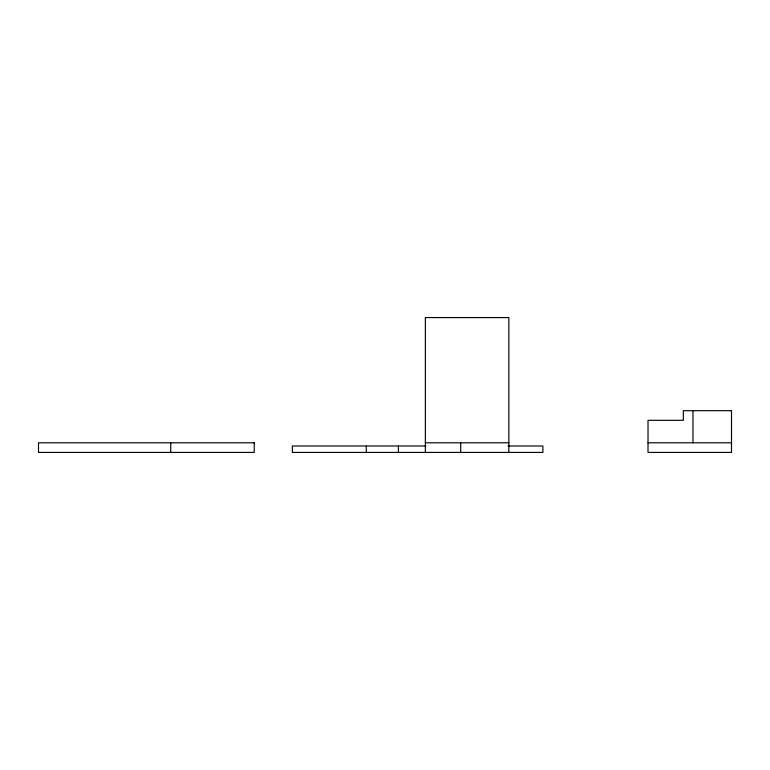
<?xml version="1.0" encoding="UTF-8"?>
<svg xmlns="http://www.w3.org/2000/svg" width="770" height="770" viewBox="0 0 770 770"><rect width="100%" height="100%" fill="white"/><g stroke="black" fill="none" stroke-linecap="round" stroke-linejoin="round"><path stroke-width="1.16" d="M425.367 442.789L508.845 442.789M648.022 442.789L731.5 442.789M425.877 446.003L292.369 446.003L292.369 452.423L542.889 452.423L542.889 446.003L508.056 446.003M692.971 410.689L692.971 442.789M508.845 452.423L508.845 317.577L425.367 317.577L425.367 452.423M460.691 442.789L460.691 452.423M398.417 446.003L398.417 452.423M366.308 446.003L366.308 452.423M170.748 442.789L170.748 452.423M731.5 410.689L683.346 410.689L683.346 420.314L648.022 420.314L648.022 452.423L731.5 452.423L731.5 410.689M254.225 442.789L38.5 442.789L38.5 452.423L254.225 452.423L254.225 442.789"/></g></svg>
